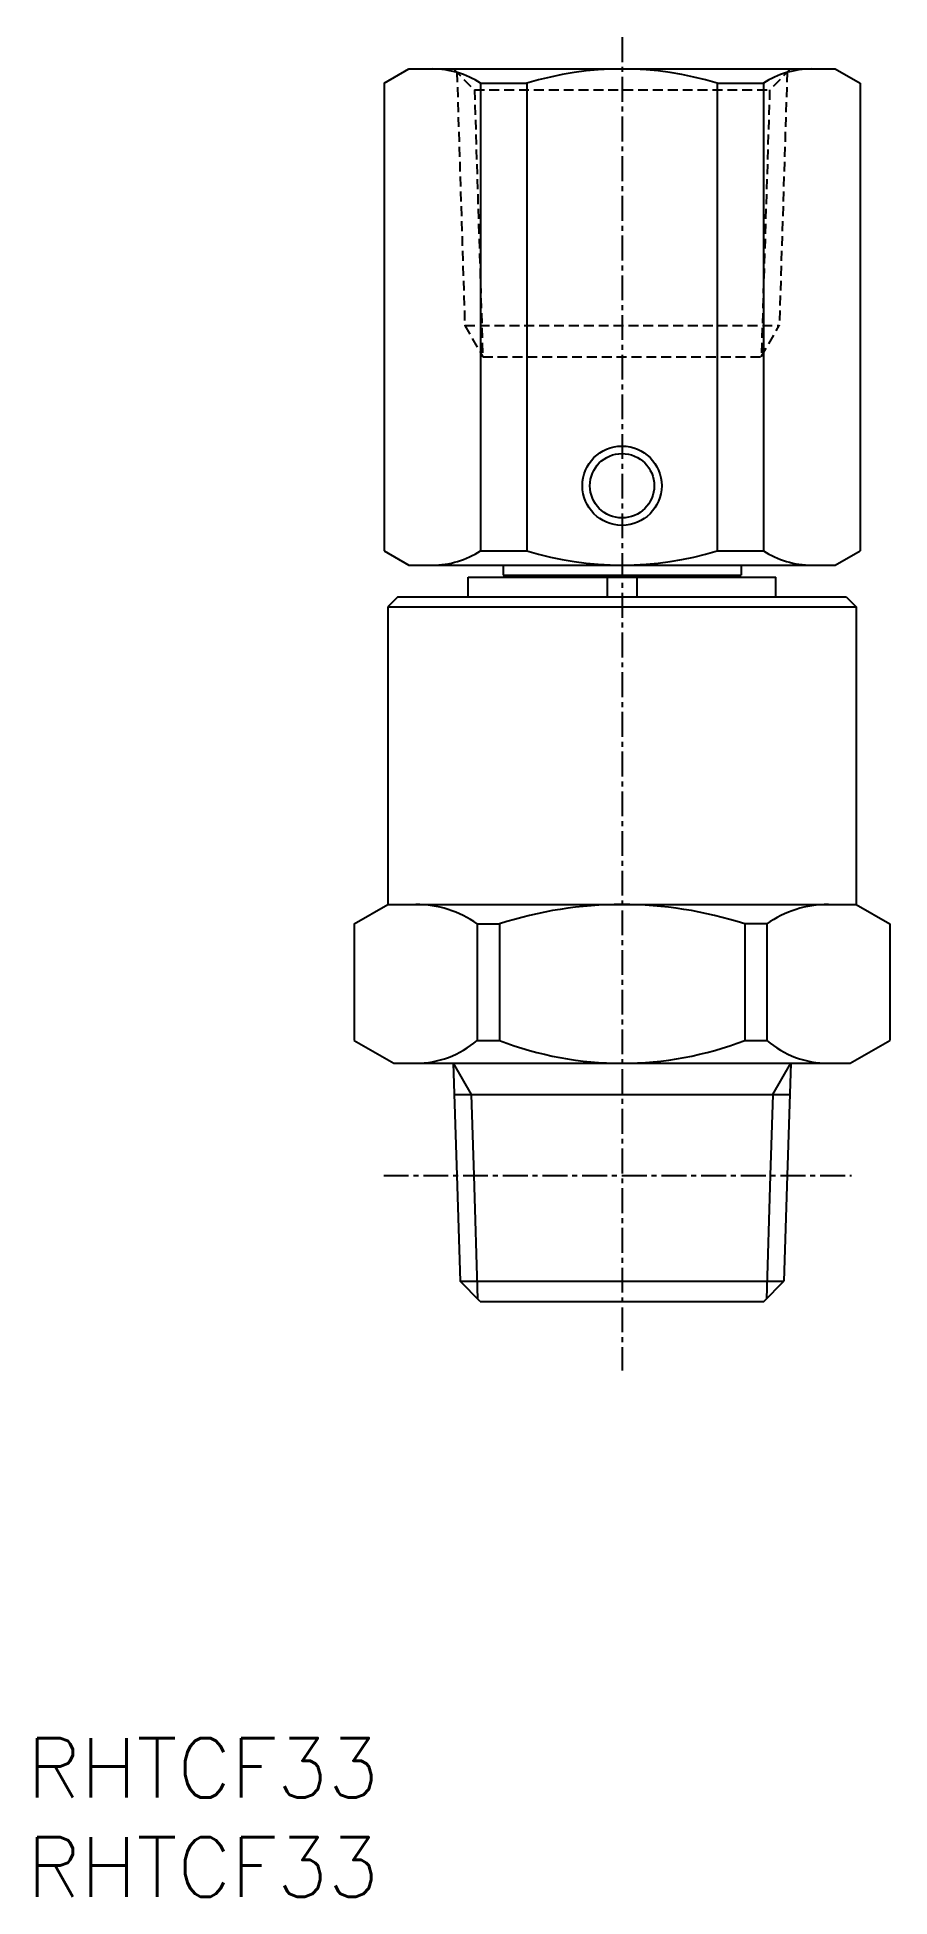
# Model space of a CAD drawing. Extents: x 0.5 to 43.5, y 0 to 93.7.
import ezdxf

# ---------------------------------------------------------------- set-up
doc = ezdxf.new("R2010")
doc.units = 0
doc.linetypes.add('CENTER', pattern=[2, 1.25, -0.25, 0.25, -0.25])
doc.linetypes.add('DASHED', pattern=[0.75, 0.5, -0.25])
doc.layers.get('0').update_dxf_attribs({"linetype": 'CONTINUOUS'})
doc.layers.add('CENTER', color=1, linetype='CENTER')
doc.styles.get("Standard").update_dxf_attribs({"font": 'txt.shx'})

# ---------------------------------------------------------------- blocks, each defined once
blk = doc.blocks.new('*U6')
at = {"color": 7, "linetype": 'CONTINUOUS'}
blk.add_text('RHTCF33', height=3, dxfattribs=at).set_placement((0, 0))
blk = doc.blocks.new('*U7')
at = {"color": 7, "linetype": 'CONTINUOUS'}
blk.add_text('RHTCF33', height=3, dxfattribs=at).set_placement((0, 5))

msp = doc.modelspace()

# ---------------------------------------------------------------- linework, layer by layer
at = {"color": 7, "linetype": 'CONTINUOUS'}
for p, q in [((18.00002, 91.37831), (19.25003, 92.1)), ((19.25003, 92.1), (40.75003, 92.1)), ((40.75003, 92.1), (42, 91.37833)), ((18, 91.37829), (18, 67.82169)), ((22.87164, 91.37829), (25.20416, 91.37829)), ((22.87164, 91.37829), (22.87164, 67.82169)), ((25.20416, 91.37829), (25.20416, 67.82169)), ((34.79584, 91.37829), (34.79584, 67.82169)), ((34.79584, 91.37829), (37.12836, 91.37829)), ((37.12836, 91.3783), (37.12835, 67.8217)), ((42, 91.37829), (42, 67.82169)), ((18.00001, 67.82171), (19.25001, 67.10002)), ((22.87164, 67.82169), (25.20416, 67.82169)), ((34.79584, 67.82169), (37.12836, 67.82169)), ((40.75002, 67.10002), (42.00001, 67.8217)), ((19.25001, 67.10003), (40.75001, 67.10001)), ((24, 67.10001), (24, 66.60001)), ((24, 66.60001), (36, 66.60001)), ((24.25, 66.60001), (24.25, 66.5)), ((35.75, 66.60001), (35.75, 66.5)), ((36, 67.10001), (36, 66.60001)), ((22.25, 66.5), (37.75, 66.5)), ((22.25, 65.5), (22.25, 66.5)), ((29.25, 66.5), (29.25, 65.5)), ((30.75, 66.5), (30.75, 65.5)), ((37.75, 65.5), (37.75, 66.48607)), ((18.7, 65.5), (18.2, 65)), ((18.2, 65), (41.8, 65)), ((18.2, 65), (18.2, 50)), ((18.7, 65.5), (41.3, 65.5)), ((41.3, 65.5), (41.8, 65)), ((41.8, 65), (41.8, 50)), ((16.49999, 49.01851), (18.2, 50)), ((18.2, 50), (41.8, 50)), ((41.8, 50), (43.49999, 49.01851)), ((16.5, 49.01851), (16.5, 43.1547)), ((22.70001, 49.01851), (23.81534, 49.01851)), ((22.70001, 49.01851), (22.70001, 43.1547)), ((23.81534, 49.01851), (23.81534, 43.1547)), ((37.29999, 49.01851), (36.18463, 49.01851)), ((36.18463, 49.01851), (36.18463, 43.1547)), ((37.29999, 49.01851), (37.29999, 43.1547)), ((43.5, 49.01851), (43.5, 43.1547)), ((16.49999, 43.15469), (18.49997, 42)), ((22.70001, 43.1547), (23.81534, 43.1547)), ((36.18463, 43.1547), (37.29996, 43.1547)), ((41.49999, 42.00001), (43.50001, 43.15471)), ((18.49997, 42), (41.5, 42)), ((21.49243, 42.00001), (21.66899, 36.35002)), ((21.49244, 42), (22.39742, 40.43252)), ((37.60257, 40.43252), (38.50755, 41.99999)), ((38.50757, 42.00001), (38.331, 36.35001)), ((21.54141, 40.43253), (38.45856, 40.43253)), ((22.39742, 40.43253), (22.525, 36.35)), ((37.60257, 40.43254), (37.475, 36.35001)), ((21.66899, 36.35002), (21.83574, 31.01427)), ((22.525, 36.35), (22.71936, 30.13066)), ((37.475, 36.35001), (37.28064, 30.13065)), ((38.331, 36.35001), (38.16426, 31.01426)), ((22.85, 30), (21.83574, 31.01426)), ((21.83575, 31.01426), (38.16425, 31.01426)), ((37.14999, 30), (38.16426, 31.01427)), ((22.85, 30), (37.14999, 30))]:
    msp.add_line(p, q, dxfattribs=at)
at = {"color": 3, "linetype": 'DASHED'}
for p, q in [((21.5, 92.1), (22.55807, 91.04194)), ((21.67445, 91.92555), (22.07314, 79.16747)), ((38.5, 92.1), (37.44193, 91.04194)), ((38.32555, 91.92555), (37.92686, 79.16747)), ((22.55806, 91.04194), (22.97813, 77.6)), ((22.55806, 91.04194), (37.44194, 91.04194)), ((37.44194, 91.04194), (37.02187, 77.6)), ((22.07314, 79.16748), (37.92686, 79.16748)), ((22.07314, 79.16748), (22.97812, 77.6)), ((37.02188, 77.6), (37.92686, 79.16748)), ((22.97812, 77.6), (37.02188, 77.6))]:
    msp.add_line(p, q, dxfattribs=at)
at = {"color": 7, "linetype": 'CONTINUOUS'}
for radius in [2, 1.621]:
    msp.add_circle((30, 71.10001), radius, dxfattribs=at)
for centre, radius, start, end in [((20.43582, 87.6285), 4.47149, 56.992842, 90), ((30, 75.80428), 16.29571, 72.884423, 107.11558), ((39.56418, 87.6285), 4.47149, 90, 123.00715), ((20.43582, 71.57151), 4.47149, 270, 303.00717), ((30, 83.39573), 16.29571, 252.88442, 287.11558), ((39.56418, 71.57151), 4.47149, 236.99285, 270), ((19.60001, 44.61362), 5.38638, 54.863363, 90), ((30, 30.02369), 19.97632, 71.964902, 108.0351), ((40.39999, 44.61362), 5.38638, 90, 125.13663), ((19.60001, 46.73864), 4.73864, 270, 310.85897), ((30, 59.14009), 17.14008, 248.84882, 291.15118), ((40.39999, 46.73864), 4.73864, 229.14103, 270)]:
    msp.add_arc(centre, radius, start, end, dxfattribs=at)
at = {"layer": 'CENTER', "color": 1, "linetype": 'CENTER'}
for p, q in [((30, 93.69999), (30, 26.51578)), ((17.99207, 36.35001), (41.56189, 36.35001))]:
    msp.add_line(p, q, dxfattribs=at)

# ---------------------------------------------------------------- block references
at = {"color": 7, "linetype": 'CONTINUOUS'}
for name in ['*U7', '*U6']:
    msp.add_blockref(name, (0, 0), dxfattribs=at)

doc.saveas('drawing.dxf')
